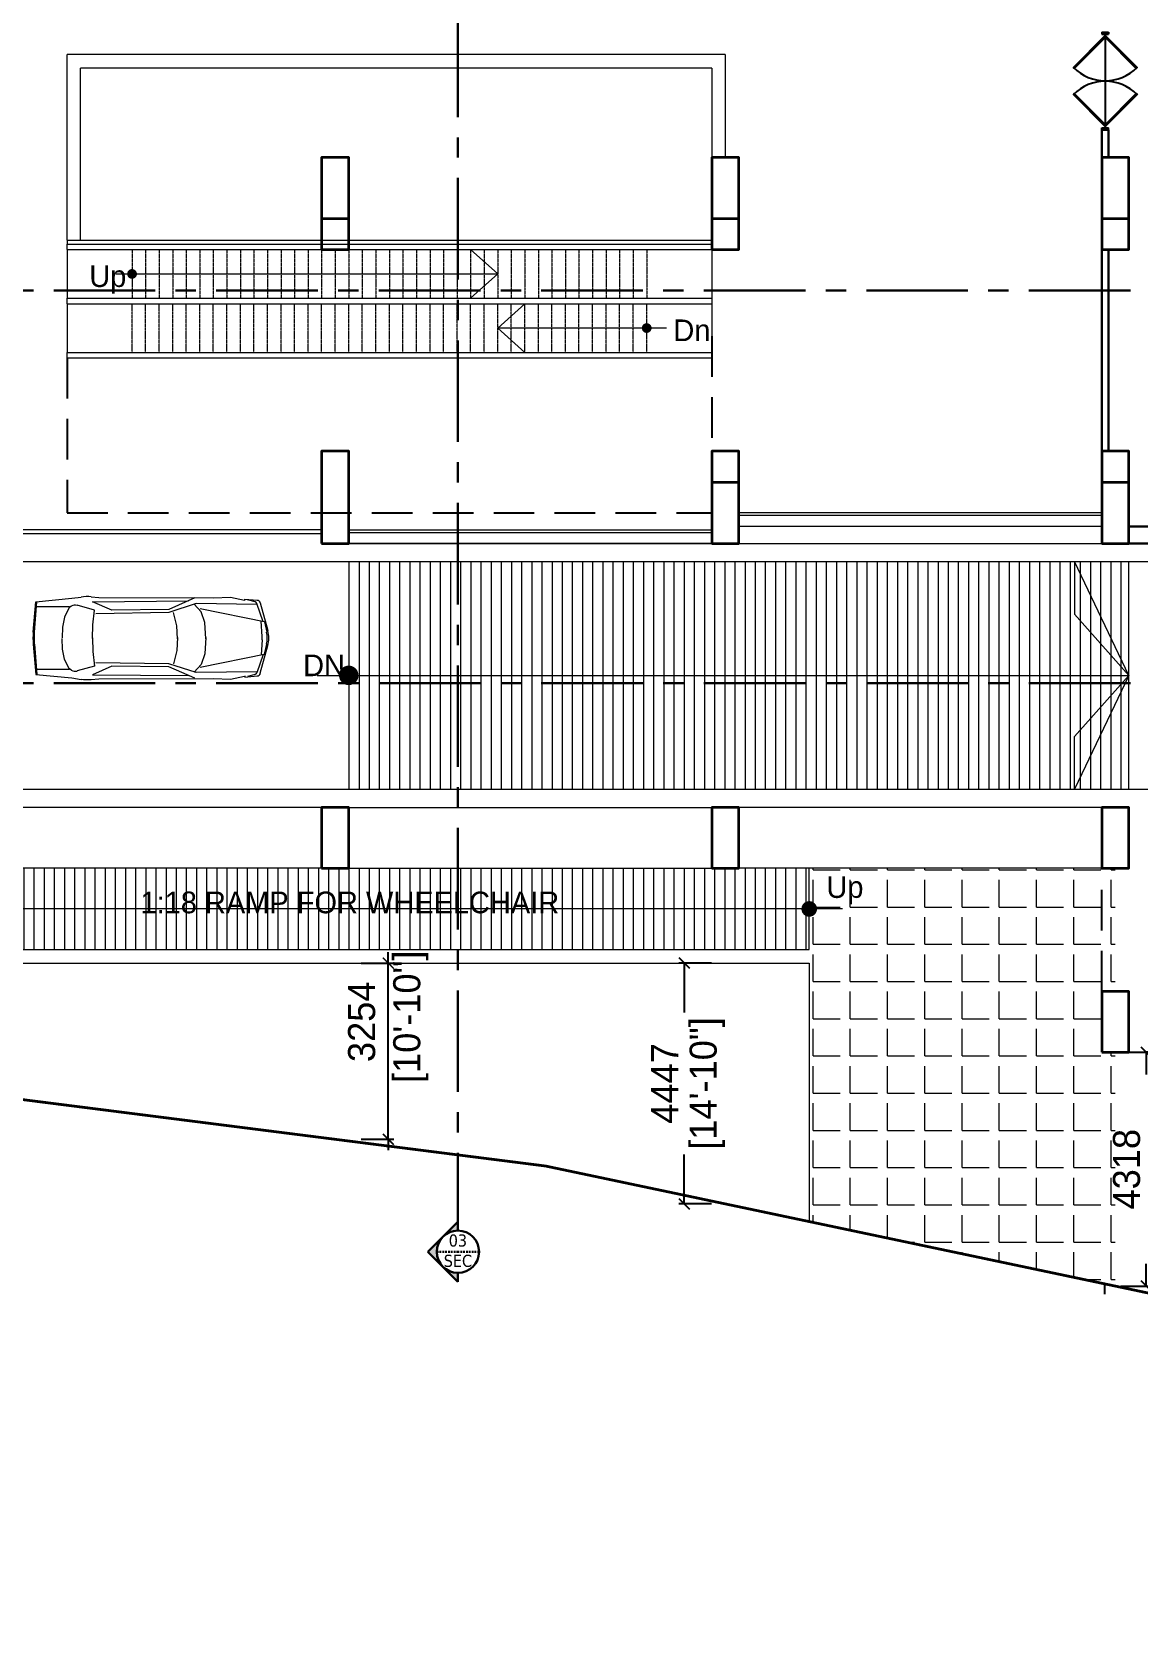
# Model space of a CAD drawing. Header units: millimetres. Extents: x 221017 to 6120115, y -1189702 to 83047459.
# Drawn here: x 3112353 to 3132777, y 34231 to 64006 of the extents above; entities that cross this region are included whole.
import ezdxf

# ---------------------------------------------------------------- set-up
doc = ezdxf.new("R2010")
doc.units = ezdxf.units.MM
doc.header["$LTSCALE"] = 150
doc.header["$MEASUREMENT"] = 0
doc.header["$PDMODE"] = 35
doc.header["$PDSIZE"] = -20
for name, pattern in [('BORDER', [1.75, 0.5, -0.25, 0.5, -0.25, 0, -0.25]), ('CENTERX2', [4, 2.5, -0.5, 0.5, -0.5]), ('DASHED2', [0.375, 0.25, -0.125]), ('HIDDEN', [0.375, 0.25, -0.125]), ('HIDDEN2', [0.1875, 0.125, -0.0625])]:
    doc.linetypes.add(name, pattern=pattern)
doc.layers.get('0').update_dxf_attribs({"linetype": 'CONTINUOUS', "lineweight": 9})
doc.layers.get('DEFPOINTS').update_dxf_attribs({"linetype": 'HIDDEN'})
for name, color, linetype in [('Above', 63, 'DASHED2'), ('door', 131, 'CONTINUOUS'), ('Propoerty Line', 3, 'BORDER'), ('TEXT', 7, 'CONTINUOUS')]:
    doc.layers.add(name, color=color, linetype=linetype)
for name, color, linetype, lineweight in [('CAR', 32, 'CONTINUOUS', 9), ('col new', 1, 'CONTINUOUS', 35), ('DIM', 7, 'CONTINUOUS', 13), ('FUR', 8, 'CONTINUOUS', 5), ('RAMP', 251, 'CONTINUOUS', 5), ('Roof Plan', 31, 'CONTINUOUS', 5), ('section line', 254, 'CONTINUOUS', 30), ('slab', 14, 'CONTINUOUS', 35), ('stair', 212, 'CONTINUOUS', 15), ('WALL', 7, 'CONTINUOUS', 30)]:
    doc.layers.add(name, color=color, linetype=linetype, lineweight=lineweight)
doc.layers.add('ref', color=2, linetype='CONTINUOUS', plot=False)
doc.styles.get("Standard").update_dxf_attribs({"font": 'GOTHIC.TTF', "width": 0.8})
doc.styles.add('Tahoma', font='tahoma.ttf')
doc.styles.add('Text Layout', font='GOTHIC.TTF')
doc.dimstyles.new('scale 50mm NEW', dxfattribs={"dimscale": 0, "dimtxt": 500, "dimasz": 200, "dimexe": 100, "dimexo": 100, "dimgap": 100, "dimtad": 0, "dimdec": 0, "dimzin": 1, "dimdsep": 46, "dimtxsty": 'Text Layout', "dimblk": 'ARCHTICK', "dimcen": 0.09, "dimclrd": 256, "dimclre": 256, "dimadec": 0, "dimazin": 0, "dimtfac": 1, "dimtdec": 0, "dimtmove": 1, "dimatfit": 0, "dimfxl": 0, "dimtolj": 1, "dimtzin": 0, "dimarcsym": 0})
pattern_1 = [(90, (2911577.74, 78103.02), (-187.5, 1e-14), [])]

# ---------------------------------------------------------------- blocks, each defined once
blk = doc.blocks.new('_ARCHTICK')
at = {"color": 0, "linetype": 'ByBlock', "const_width": 0.15}
blk.add_lwpolyline([(-0.5, -0.5), (0.5, 0.5)], dxfattribs=at)
blk = doc.blocks.new('*D205')
at = {"layer": 'DEFPOINTS', "color": 0, "ltscale": 0.5, "transparency": 16777216}
for p in [(3124389, 46818), (3125145, 46818), (3125145, 42372)]:
    blk.add_point(p, dxfattribs=at)
at = {"layer": 'DIM', "lineweight": -2, "ltscale": 0.5, "transparency": 16777216}
for p, q in [((3124889, 46818), (3124289, 46818)), ((3124389, 46818), (3124389, 45904)), ((3124389, 42372), (3124389, 43285)), ((3124889, 42372), (3124289, 42372))]:
    blk.add_line(p, q, dxfattribs=at)
at = {"layer": 'DIM', "lineweight": -2, "ltscale": 0.5, "transparency": 16777216, "xscale": 200, "yscale": 200, "zscale": 200}
for p, rotation in [((3124389, 46818), 90), ((3124389, 42372), 270)]:
    blk.add_blockref('_ARCHTICK', p, dxfattribs=dict(at, rotation=rotation))
at = {"layer": 'DIM', "color": 0, "ltscale": 0.5, "transparency": 16777216, "char_height": 500, "attachment_point": 5, "rotation": 90, "style": 'Text Layout'}
for s, insert in [('\\A1;[14\'-10"]', (3124812, 44595)), ('\\A1;4447', (3124026, 44595))]:
    blk.add_mtext(s, dxfattribs=dict(at, insert=insert))
blk = doc.blocks.new('*D206')
at = {"layer": 'DEFPOINTS', "color": 0, "ltscale": 0.5, "transparency": 16777216}
for p in [(3132345, 45171), (3132917, 45171), (3132345, 40854)]:
    blk.add_point(p, dxfattribs=at)
at = {"layer": 'DIM', "lineweight": -2, "ltscale": 0.5, "transparency": 16777216}
for p, q in [((3132445, 45171), (3133017, 45171)), ((3132917, 45171), (3132917, 44763)), ((3132917, 40854), (3132917, 41262)), ((3132445, 40854), (3133017, 40854))]:
    blk.add_line(p, q, dxfattribs=at)
at = {"layer": 'DIM', "lineweight": -2, "ltscale": 0.5, "transparency": 16777216, "xscale": 200, "yscale": 200, "zscale": 200}
for p, rotation in [((3132917, 45171), 90), ((3132917, 40854), 270)]:
    blk.add_blockref('_ARCHTICK', p, dxfattribs=dict(at, rotation=rotation))
at = {"layer": 'DIM', "color": 0, "ltscale": 0.5, "transparency": 16777216, "char_height": 500, "attachment_point": 5, "rotation": 90, "style": 'Text Layout'}
for s, insert in [('\\A1;[14\'-4 1/2"]', (3133341, 43012)), ('\\A1;4318', (3132554, 43012))]:
    blk.add_mtext(s, dxfattribs=dict(at, insert=insert))
blk = doc.blocks.new('CAR2')
for p, q in [((-76.3, 25.9), (-85.2, 25)), ((-83.7, 23.9), (-78.1, 25.4)), ((-76.1, 25), (-76.3, 25.9)), ((-65.7, 27.4), (-76, 25.2)), ((-53.4, 26.8), (-65.7, 27.4)), ((29.8, 27.1), (-53.4, 26.8)), ((-40, 26.7), (-21, 18.4)), ((34.4, 24.1), (-35.4, 24.7)), ((20.4, 18), (34.4, 24.1)), ((35.3, 27.6), (29.8, 27.1)), ((49.3, 26.5), (42.7, 27.5)), ((75.5, 23.9), (49.3, 26.5)), ((76.6, 2), (74.7, 23.9)), ((77.4, 2), (75.5, 23.9)), ((-87.4, 23.1), (-92.9, 3)), ((-91.4, 9.2), (-43.8, 18.8)), ((-89.6, 9.5), (-84.9, 22.8)), ((-85, 22), (-40.8, 22.6)), ((-47.1, 8.9), (-44.6, 16.8)), ((-44.6, 16.8), (-39.5, 22.2)), ((-40.8, 22.6), (-21.1, 16.2)), ((-26.9, 6.5), (-24.4, 16.2)), ((-21.1, 16.2), (32, 15.4)), ((-21, 18.4), (20.4, 18)), ((33, 18), (45.5, 21.4)), ((34.1, 7.3), (33, 18)), ((49.7, 20.8), (51.5, 19.6)), ((51.1, 20.3), (74.8, 20.4)), ((51.1, 20.3), (54.8, 12.9)), ((54.8, 12.9), (56.1, 5.6)), ((-90.5, 9.3), (-92.1, 1.9)), ((-88.8, -1.2), (-88.1, 9.8)), ((-47.8, -3), (-47.1, 8.9)), ((-27.3, -2.9), (-26.9, 6.5)), ((34.3, -2.7), (34.1, 7.3)), ((56.1, 5.6), (56.4, -2.2)), ((-87.4, -28), (-92.9, -7.9)), ((-90.5, -14.2), (-92.1, -6.7)), ((-88.8, -3.7), (-88.1, -14.7)), ((-47.8, -1.9), (-47.1, -13.8)), ((-27.3, -2), (-26.9, -11.4)), ((-26.9, -11.4), (-24.4, -21)), ((34.3, -2.1), (34.1, -12.2)), ((54.8, -17.7), (56.1, -10.5)), ((56.1, -10.5), (56.4, -2.7)), ((76.6, -6.8), (74.7, -28.7)), ((77.4, -6.8), (75.5, -28.8)), ((-91.4, -14), (-43.8, -23.6)), ((-89.6, -14.3), (-84.9, -27.6)), ((-47.1, -13.8), (-44.6, -21.6)), ((-44.6, -21.6), (-39.5, -27)), ((-40.8, -27.5), (-21.1, -21)), ((-40, -31.6), (-21, -23.2)), ((-21.1, -21), (32, -20.2)), ((-21, -23.2), (20.4, -22.8)), ((20.4, -22.8), (34.4, -28.9)), ((34.1, -12.2), (33, -22.8)), ((33, -22.8), (45.5, -26.3)), ((51.1, -25.1), (54.8, -17.7)), ((-76.3, -30.8), (-85.2, -29.9)), ((-85, -26.8), (-40.8, -27.5)), ((-83.7, -28.7), (-78.1, -30.3)), ((-76.1, -29.8), (-76.3, -30.8)), ((-65.7, -32.2), (-76, -30)), ((-53.4, -31.7), (-65.7, -32.2)), ((29.8, -31.9), (-53.4, -31.7)), ((34.4, -28.9), (-35.4, -29.5)), ((35.3, -32.5), (29.8, -31.9)), ((49.3, -31.4), (42.7, -32.3)), ((75.5, -28.8), (49.3, -31.4)), ((49.7, -25.6), (51.5, -24.5)), ((51.1, -25.1), (74.8, -25.2))]:
    blk.add_line(p, q)
for centre, radius, start, end in [((-85, 22.5), 2.57, 95.8102, 164.6615), ((-83.3, 22.2), 1.71, 105.4862, 160.7894), ((38.3, -3.1), 30.8, 81.9284, 95.6257), ((46.9, 16.5), 5.14, 56.2641, 105.5306), ((-73.1, -2.4), 20.5, 164.6615, 195.3385), ((-72, -2.4), 20.5, 167.9052, 192.0948), ((25.4, -2.4), 51.4, 355.0592, 4.9408), ((26.2, -2.4), 51.4, 355.0592, 4.9408), ((-68.3, -2.4), 20.5, 176.4735, 183.5265), ((-85, -27.3), 2.57, 195.3385, 264.1898), ((-83.3, -27.1), 1.71, 199.2106, 254.5138), ((38.3, -1.8), 30.8, 264.3743, 278.0716), ((46.9, -21.3), 5.14, 254.4694, 303.7359)]:
    blk.add_arc(centre, radius, start, end)
blk = doc.blocks.new('*D261')
at = {"layer": 'DEFPOINTS', "color": 0, "ltscale": 0.5, "transparency": 16777216}
for p in [(3117945, 46818), (3118924, 46818), (3117945, 43564)]:
    blk.add_point(p, dxfattribs=at)
at = {"layer": 'DIM', "lineweight": -2, "ltscale": 0.5, "transparency": 16777216}
for p, q in [((3118424, 46818), (3119024, 46818)), ((3118924, 46818), (3118924, 47018)), ((3118924, 43564), (3118924, 46818)), ((3118424, 43564), (3119024, 43564)), ((3118924, 43564), (3118924, 43364))]:
    blk.add_line(p, q, dxfattribs=at)
at = {"layer": 'DIM', "lineweight": -2, "ltscale": 0.5, "transparency": 16777216, "xscale": 200, "yscale": 200, "zscale": 200}
for p, rotation in [((3118924, 46818), 270), ((3118924, 43564), 90)]:
    blk.add_blockref('_ARCHTICK', p, dxfattribs=dict(at, rotation=rotation))
at = {"layer": 'DIM', "color": 0, "ltscale": 0.5, "transparency": 16777216, "insert": (3118924, 45734), "char_height": 500, "attachment_point": 5, "rotation": 90, "style": 'Text Layout'}
blk.add_mtext('\\A1;3254\\P [10\'-10"]', dxfattribs=at)
blk = doc.blocks.new('D72')
at = {"layer": 'door'}
for p, q in [((0, 4.9), (1.5, 4.9)), ((0, -0.1), (0, 4.9)), ((0, 0.4), (0, 4.5)), ((1.5, -0.1), (1.5, 4.9)), ((1.5, 0.9), (1.5, 0.9)), ((2.5, 2.4), (3.4, 2.4)), ((69.5, 2.4), (68.6, 2.4)), ((70.5, 0.9), (70.5, 4.9)), ((72, 4.9), (70.5, 4.9)), ((70.5, -0.1), (70.5, 0.9)), ((70.5, 0.9), (70.5, 0.9)), ((72, -0.1), (72, 4.9)), ((72, 0.4), (72, 4.5)), ((0, -0.1), (1.5, -0.1)), ((72, -0.1), (70.5, -0.1))]:
    blk.add_line(p, q, dxfattribs=at)
at = {"layer": 'door', "linetype": 'HIDDEN2', "ltscale": 10}
blk.add_line((1.5, 2.4), (70.5, 2.4), dxfattribs=at)
at = {"layer": 'door', "ltscale": 10}
for points in [[(26.7, 25.3, 0.007036), (26.1, 26), (2.5, 2.4), (3.2, 1.8)], [(45.3, 25.3, -0.007036), (45.9, 26), (69.5, 2.4), (68.8, 1.8)], [(26.7, -20.5, -0.007036), (26.1, -21.1), (2.5, 2.4), (3.2, 3.1)], [(45.3, -20.5, 0.007036), (45.9, -21.1), (69.5, 2.4), (68.8, 3.1)]]:
    blk.add_lwpolyline(points, format="xyb", close=True, dxfattribs=at)
for centre, start, end in [((2.5, 2.4), 315, 45), ((69.5, 2.4), 135, 225)]:
    blk.add_arc(centre, 33.3, start, end, dxfattribs=at)

msp = doc.modelspace()

# ---------------------------------------------------------------- hatches: boundary and pattern name
at = {"layer": 'FUR', "ltscale": 0.5}
h = msp.add_hatch(dxfattribs=at)
h.set_pattern_fill('ANGLE', color=256, scale=2500, style=0)
h.set_pattern_definition([(0, (2911577.74, 78103), (0, 687.5), [500, -187.5]), (90, (2911577.74, 78103), (-687.5, 4e-14), [500, -187.5])])
h.paths.add_polyline_path([(3126694.8, 42044.8), (3132344.8, 40853.6), (3132344.8, 45171.1), (3132094.8, 45171.1), (3132094.8, 46296.1), (3132344.8, 46296.1), (3132344.8, 48568.2), (3132094.8, 48568.2), (3126694.8, 48568.2)])
at = {"layer": 'RAMP', "ltscale": 0.5}
h = msp.add_hatch(dxfattribs=at)
h.set_pattern_fill('LINE', color=256, scale=1500, angle=90, style=0)
h.set_pattern_definition(pattern_1)
h.paths.add_polyline_path([(3124957.3, 54230.7), (3118194.8, 54230.7), (3118194.8, 52130.7), (3124957.3, 52130.7)])
h.paths.add_polyline_path([(3118194.8, 54230.7), (3118107.3, 54230.7), (3118107.3, 52130.7), (3118194.8, 52130.7)])
h.paths.add_polyline_path([(3118194.8, 52130.7), (3118107.3, 52130.7), (3118107.3, 50030.7), (3118194.8, 50030.7)])
h.paths.add_polyline_path([(3124957.3, 52130.7), (3118194.8, 52130.7), (3118194.8, 50030.7), (3124957.3, 50030.7)])
h.paths.add_polyline_path([(3125332.3, 52130.7), (3124957.3, 52130.7), (3124957.3, 50030.7), (3125332.3, 50030.7)])
h.paths.add_polyline_path([(3125332.3, 54230.7), (3124957.3, 54230.7), (3124957.3, 52130.7), (3125332.3, 52130.7)])
h.paths.add_polyline_path([(3132157.3, 54230.7), (3125332.3, 54230.7), (3125332.3, 52130.7), (3132157.3, 52130.7)])
h.paths.add_polyline_path([(3132157.3, 52130.7), (3125332.3, 52130.7), (3125332.3, 50030.7), (3132157.3, 50030.7)])
h.paths.add_polyline_path([(3132532.3, 54230.7), (3132157.3, 54230.7), (3132157.3, 52130.7), (3132532.3, 52130.7)])
h.paths.add_polyline_path([(3132532.3, 52130.7), (3132157.3, 52130.7), (3132157.3, 50030.7), (3132532.3, 50030.7)])
h.paths.add_polyline_path([(3132594.8, 52130.7), (3132532.3, 52130.7), (3132532.3, 50030.7), (3132594.8, 50030.7)])
h.paths.add_polyline_path([(3132594.8, 54230.7), (3132532.3, 54230.7), (3132532.3, 52130.7), (3132594.8, 52130.7)])
h = msp.add_hatch(dxfattribs=at)
h.set_pattern_fill('LINE', color=256, scale=1500, angle=90, style=0)
h.set_pattern_definition(pattern_1)
h.paths.add_polyline_path([(3126694.8, 48568.2), (3125394.8, 48568.2), (3124894.8, 48568.2), (3118194.8, 48568.2), (3117694.8, 48568.2), (3110994.8, 48568.2), (3110494.8, 48568.2), (3110494.8, 47068.2), (3126694.8, 47068.2)])
h.paths.add_polyline_path([(3113669.2, 47498.8), (3121079.6, 47498.8), (3121079.6, 48308.3), (3113669.2, 48308.3)], flags=24)
at = {"layer": 'section line'}
h = msp.add_hatch(color=256, dxfattribs=at)
edge = h.paths.add_edge_path()
edge.add_line((3120209.4, 41096.8), (3120209.4, 40935))
edge.add_line((3120209.4, 40935), (3119656.9, 41487.4))
edge.add_line((3119656.9, 41487.4), (3120209.4, 42039.9))
edge.add_line((3120209.4, 42039.9), (3120209.4, 41878.1))
edge.add_arc((3120209.4, 41487.4), 390.6, 90, 270)

# ---------------------------------------------------------------- linework, layer by layer
at = {"ltscale": 0.5}
for p, q in [((3112994.8, 60168.2), (3124894.8, 60168.2)), ((3112994.8, 60168.2), (3112994.8, 60093.2)), ((3124894.8, 59993.2), (3124894.8, 60168.2)), ((3112994.8, 60093.2), (3124894.8, 60093.2)), ((3112994.8, 59993.2), (3112994.8, 60093.2)), ((3112994.8, 59993.2), (3124894.8, 59993.2)), ((3112994.8, 59993.2), (3112994.8, 59093.2)), ((3120944.8, 59543.2), (3120444.8, 59993.2)), ((3124894.8, 59993.2), (3124894.8, 59093.2)), ((3113901.9, 59543.2), (3120944.8, 59543.2)), ((3120944.8, 59543.2), (3120444.8, 59093.2)), ((3112994.8, 59093.2), (3124894.8, 59093.2)), ((3112994.8, 58993.2), (3112994.8, 59093.2)), ((3112994.8, 58993.2), (3124894.8, 58993.2)), ((3112994.8, 58993.2), (3112994.8, 58093.2)), ((3120944.8, 58543.2), (3121444.8, 58993.2)), ((3124894.8, 59093.2), (3124894.8, 58993.2)), ((3124894.8, 58993.2), (3124894.8, 58093.2)), ((3124059.1, 58543.2), (3120944.8, 58543.2)), ((3120944.8, 58543.2), (3121444.8, 58093.2)), ((3112994.8, 58093.2), (3124894.8, 58093.2)), ((3112994.8, 57993.2), (3112994.8, 58093.2)), ((3124894.8, 58093.2), (3124894.8, 57993.2)), ((3112994.8, 57993.2), (3124894.8, 57993.2)), ((3132094.8, 55130.7), (3125394.8, 55130.7)), ((3117694.8, 54818.2), (3111094.8, 54818.2)), ((3118194.8, 54818.2), (3124894.8, 54818.2)), ((3132094.8, 55080.7), (3125394.8, 55080.7)), ((3132094.8, 54880.7), (3125394.8, 54880.7)), ((3117694.8, 54743.2), (3111094.8, 54743.2)), ((3118194.8, 54768.2), (3124894.8, 54768.2)), ((3124894.8, 54568.2), (3118194.8, 54568.2)), ((3118194.8, 54568.2), (3124894.8, 54568.2)), ((3125394.8, 54568.2), (3132094.8, 54568.2)), ((3081435.3, 54230.7), (3139294.8, 54230.7)), ((3118194.8, 54230.7), (3118194.8, 50030.7)), ((3132594.8, 50030.7), (3132594.8, 54230.7)), ((3117610.6, 52130.7), (3132594.8, 52130.7)), ((3089307.3, 50030.7), (3132944.8, 50030.7)), ((3117694.8, 49693.2), (3110994.8, 49693.2)), ((3118194.8, 49693.2), (3124894.8, 49693.2)), ((3132094.8, 49693.2), (3125394.8, 49693.2)), ((3117694.8, 48568.2), (3110994.8, 48568.2)), ((3118194.8, 48568.2), (3124894.8, 48568.2)), ((3132094.8, 48568.2), (3125394.8, 48568.2))]:
    msp.add_line(p, q, dxfattribs=at)
for points, const_width in [([(3114149.8, 59543.2, 1), (3114239.8, 59543.2, 1)], 90), ([(3123649.8, 58543.2, 1), (3123739.8, 58543.2, 1)], 90), ([(3118284.8, 52130.7, -1), (3118104.8, 52130.7, -1)], 180), ([(3126766.8, 47818.2, -1), (3126622.8, 47818.2, -1)], 144)]:
    msp.add_lwpolyline(points, format="xyb", close=True, dxfattribs=dict(at, const_width=const_width))
for points in [[(3132594.8, 52130.7), (3131593.8, 54230.7), (3131593.8, 53261), (3132594.8, 52130.7)], [(3132594.8, 52130.7), (3131593.8, 50030.7), (3131593.8, 51000.4), (3132594.8, 52130.7)]]:
    msp.add_lwpolyline(points, dxfattribs=at)
at = {"layer": 'Above', "ltscale": 20}
for p, q in [((3124894.8, 58393.2), (3124894.8, 55130.7)), ((3112994.8, 57993.2), (3112994.8, 55130.7)), ((3112994.8, 55130.7), (3124894.8, 55130.7)), ((3132094.8, 46296.1), (3132094.8, 48568.2)), ((3139294.8, 45171.1), (3132594.8, 45171.1))]:
    msp.add_line(p, q, dxfattribs=at)
at = {"layer": 'col new', "linetype": 'Continuous', "ltscale": 0.5}
for points in [[(3117694.8, 59993.2), (3118194.8, 59993.2), (3118194.8, 61693.2), (3117694.8, 61693.2)], [(3117694.8, 60568.2), (3118194.8, 60568.2), (3118194.8, 61693.2), (3117694.8, 61693.2)], [(3124894.8, 59993.2), (3125394.8, 59993.2), (3125394.8, 61693.2), (3124894.8, 61693.2)], [(3124894.8, 60568.2), (3125394.8, 60568.2), (3125394.8, 61693.2), (3124894.8, 61693.2)], [(3132094.8, 59993.2), (3132594.8, 59993.2), (3132594.8, 61693.2), (3132094.8, 61693.2)], [(3132094.8, 60568.2), (3132594.8, 60568.2), (3132594.8, 61693.2), (3132094.8, 61693.2)], [(3117694.8, 54568.2), (3118194.8, 54568.2), (3118194.8, 56268.2), (3117694.8, 56268.2)], [(3124894.8, 54568.2), (3125394.8, 54568.2), (3125394.8, 56268.2), (3124894.8, 56268.2)], [(3132094.8, 54568.2), (3132594.8, 54568.2), (3132594.8, 56268.2), (3132094.8, 56268.2)], [(3124894.8, 54568.2), (3125394.8, 54568.2), (3125394.8, 55693.2), (3124894.8, 55693.2)], [(3132094.8, 54568.2), (3132594.8, 54568.2), (3132594.8, 55693.2), (3132094.8, 55693.2)], [(3117694.8, 48568.2), (3118194.8, 48568.2), (3118194.8, 49693.2), (3117694.8, 49693.2)], [(3124894.8, 48568.2), (3125394.8, 48568.2), (3125394.8, 49693.2), (3124894.8, 49693.2)], [(3132094.8, 48568.2), (3132594.8, 48568.2), (3132594.8, 49693.2), (3132094.8, 49693.2)], [(3132094.8, 45171.1), (3132594.8, 45171.1), (3132594.8, 46296.1), (3132094.8, 46296.1)]]:
    msp.add_lwpolyline(points, close=True, dxfattribs=at)
at = {"layer": 'DIM', "ltscale": 0.5}
msp.add_lwpolyline([(3127307.7, 47818.2), (3110494.8, 47818.2)], dxfattribs=at)
at = {"layer": 'Propoerty Line', "lineweight": 15, "const_width": 50.8}
msp.add_lwpolyline([(3032022.8, 51832.8), (3040837.9, 51305.9), (3042621.8, 51027.8), (3044209.1, 51111.6), (3046821.7, 51132.1), (3051246.1, 50909.2), (3060128.7, 50538.7), (3069086.5, 49677.9), (3078837.7, 48342.7), (3080006.5, 47895), (3081092.4, 47858.4), (3082181.6, 47993.4), (3087171.2, 47344.2), (3091956.3, 46618.3), (3093918.4, 46159.8), (3099321.4, 45739.7), (3102399.3, 45421.4), (3112106.8, 44306), (3121829.1, 43070.6), (3132958.2, 40724.3), (3142784.6, 38640.7), (3145693.9, 38036.6), (3163549.7, 34256.8)], dxfattribs=at)
msp.add_lwpolyline([(3032022.8, 51832.8), (3040837.9, 51305.9), (3042621.8, 51027.8), (3044209.1, 51111.6), (3046821.7, 51132.1), (3051246.1, 50909.2), (3060128.7, 50538.7), (3069086.5, 49677.9), (3078837.7, 48342.7), (3080006.5, 47895), (3081092.4, 47858.4), (3082181.6, 47993.4), (3087171.2, 47344.2), (3091956.3, 46618.3), (3093918.4, 46159.8), (3099321.4, 45739.7), (3102399.3, 45421.4), (3112106.8, 44306), (3121829.1, 43070.6), (3132958.2, 40724.3), (3142784.6, 38640.7), (3145693.9, 38036.6), (3163549.7, 34256.8)], dxfattribs=at)
at = {"layer": 'RAMP', "ltscale": 0.5}
msp.add_line((3126694.8, 47068.2), (3126694.8, 48568.2), dxfattribs=at)
at = {"layer": 'ref', "ltscale": 0.5}
msp.add_line((3132142.2, 40896.3), (3132142.2, 40706.7), dxfattribs=at)
at = {"layer": 'Roof Plan', "ltscale": 0.5}
for p, q in [((3110494.8, 47068.2), (3126694.8, 47068.2)), ((3110494.8, 46818.2), (3126694.8, 46818.2)), ((3126694.8, 46818.2), (3126694.8, 42044.8))]:
    msp.add_line(p, q, dxfattribs=at)
at = {"layer": 'section line', "linetype": 'CENTERX2', "ltscale": 5}
for p, q in [((3120209.4, 79314.9), (3120209.4, 41878.1)), ((3174624.4, 59240.1), (3105976.6, 59240.1)), ((3174624.4, 51985.1), (3062844.7, 51985.1))]:
    msp.add_line(p, q, dxfattribs=at)
at = {"layer": 'section line'}
for p, q in [((3119656.9, 41487.4), (3120209.4, 42039.9)), ((3120209.4, 42039.9), (3120209.4, 41878.1)), ((3119656.9, 41487.4), (3119933.2, 41763.6)), ((3120209.4, 40935), (3119656.9, 41487.4)), ((3119933.2, 41211.2), (3119656.9, 41487.4)), ((3119818.7, 41487.4), (3119849.8, 41487.4)), ((3119871.6, 41487.4), (3119902.7, 41487.4)), ((3119923.1, 41487.4), (3119954.2, 41487.4)), ((3119975.9, 41487.4), (3120007, 41487.4)), ((3120027.4, 41487.4), (3120058.5, 41487.4)), ((3120080.2, 41487.4), (3120111.3, 41487.4)), ((3120131.8, 41487.4), (3120162.9, 41487.4)), ((3120183.3, 41487.4), (3120214.4, 41487.4)), ((3120235.4, 41487.4), (3120204.3, 41487.4)), ((3120287, 41487.4), (3120255.9, 41487.4)), ((3120338.5, 41487.4), (3120307.4, 41487.4)), ((3120391.3, 41487.4), (3120360.2, 41487.4)), ((3120442.8, 41487.4), (3120411.7, 41487.4)), ((3120495.7, 41487.4), (3120464.6, 41487.4)), ((3120547.2, 41487.4), (3120516.1, 41487.4)), ((3120600, 41487.4), (3120568.9, 41487.4)), ((3120209.4, 41096.8), (3120209.4, 40935))]:
    msp.add_line(p, q, dxfattribs=at)
msp.add_circle((3120209.4, 41487.4), 390.6, dxfattribs=at)
for start, end in [(90, 270), (135, 225)]:
    msp.add_arc((3120209.4, 41487.4), 390.6, start, end, dxfattribs=at)
at = {"layer": 'slab', "lineweight": 15, "ltscale": 0.5}
for p, q in [((3125144.8, 63593.2), (3112994.8, 63593.2)), ((3112994.8, 60168.2), (3112994.8, 63593.2)), ((3125144.8, 63593.2), (3125144.8, 61693.2)), ((3124894.8, 63343.2), (3113244.8, 63343.2)), ((3113244.8, 60168.2), (3113244.8, 63343.2)), ((3124894.8, 63343.2), (3124894.8, 61693.2))]:
    msp.add_line(p, q, dxfattribs=at)
at = {"layer": 'stair', "linetype": 'HIDDEN', "ltscale": 0.15}
for p, q in [((3114194.8, 59993.2), (3114194.8, 59093.2)), ((3114444.8, 59993.2), (3114444.8, 59093.2)), ((3114694.8, 59993.2), (3114694.8, 59093.2)), ((3114944.8, 59993.2), (3114944.8, 59093.2)), ((3115194.8, 59993.2), (3115194.8, 59093.2)), ((3115444.8, 59993.2), (3115444.8, 59093.2)), ((3115694.8, 59993.2), (3115694.8, 59093.2)), ((3115944.8, 59993.2), (3115944.8, 59093.2)), ((3116194.8, 59993.2), (3116194.8, 59093.2)), ((3116444.8, 59993.2), (3116444.8, 59093.2)), ((3116694.8, 59993.2), (3116694.8, 59093.2)), ((3116944.8, 59993.2), (3116944.8, 59093.2)), ((3117194.8, 59993.2), (3117194.8, 59093.2)), ((3117444.8, 59993.2), (3117444.8, 59093.2)), ((3117694.8, 59993.2), (3117694.8, 59093.2)), ((3117944.8, 59993.2), (3117944.8, 59093.2)), ((3118194.8, 59993.2), (3118194.8, 59093.2)), ((3118444.8, 59993.2), (3118444.8, 59093.2)), ((3118694.8, 59993.2), (3118694.8, 59093.2)), ((3118944.8, 59993.2), (3118944.8, 59093.2)), ((3119194.8, 59993.2), (3119194.8, 59093.2)), ((3119444.8, 59993.2), (3119444.8, 59093.2)), ((3119694.8, 59993.2), (3119694.8, 59093.2)), ((3119944.8, 59993.2), (3119944.8, 59093.2)), ((3120194.8, 59993.2), (3120194.8, 59093.2)), ((3120444.8, 59993.2), (3120444.8, 59093.2)), ((3120694.8, 59993.2), (3120694.8, 59093.2)), ((3120944.8, 59993.2), (3120944.8, 59093.2)), ((3121194.8, 59993.2), (3121194.8, 59093.2)), ((3121444.8, 59993.2), (3121444.8, 59093.2)), ((3121694.8, 59993.2), (3121694.8, 59093.2)), ((3121944.8, 59993.2), (3121944.8, 59093.2)), ((3122194.8, 59993.2), (3122194.8, 59093.2)), ((3122444.8, 59993.2), (3122444.8, 59093.2)), ((3122694.8, 59993.2), (3122694.8, 59093.2)), ((3122944.8, 59993.2), (3122944.8, 59093.2)), ((3123194.8, 59993.2), (3123194.8, 59093.2)), ((3123444.8, 59993.2), (3123444.8, 59093.2)), ((3123694.8, 59993.2), (3123694.8, 59093.2)), ((3114194.8, 58093.2), (3114194.8, 58993.2)), ((3114444.8, 58093.2), (3114444.8, 58993.2)), ((3114694.8, 58093.2), (3114694.8, 58993.2)), ((3114944.8, 58093.2), (3114944.8, 58993.2)), ((3115194.8, 58093.2), (3115194.8, 58993.2)), ((3115444.8, 58093.2), (3115444.8, 58993.2)), ((3115694.8, 58093.2), (3115694.8, 58993.2)), ((3115944.8, 58093.2), (3115944.8, 58993.2)), ((3116194.8, 58093.2), (3116194.8, 58993.2)), ((3116444.8, 58093.2), (3116444.8, 58993.2)), ((3116694.8, 58093.2), (3116694.8, 58993.2)), ((3116944.8, 58093.2), (3116944.8, 58993.2)), ((3117194.8, 58093.2), (3117194.8, 58993.2)), ((3117444.8, 58093.2), (3117444.8, 58993.2)), ((3117694.8, 58093.2), (3117694.8, 58993.2)), ((3117944.8, 58093.2), (3117944.8, 58993.2)), ((3118194.8, 58093.2), (3118194.8, 58993.2)), ((3118444.8, 58093.2), (3118444.8, 58993.2)), ((3118694.8, 58093.2), (3118694.8, 58993.2)), ((3118944.8, 58093.2), (3118944.8, 58993.2)), ((3119194.8, 58093.2), (3119194.8, 58993.2)), ((3119444.8, 58093.2), (3119444.8, 58993.2)), ((3119694.8, 58093.2), (3119694.8, 58993.2)), ((3119944.8, 58093.2), (3119944.8, 58993.2)), ((3120194.8, 58093.2), (3120194.8, 58993.2)), ((3120444.8, 58093.2), (3120444.8, 58993.2)), ((3120694.8, 58093.2), (3120694.8, 58993.2)), ((3120944.8, 58093.2), (3120944.8, 58993.2)), ((3121194.8, 58093.2), (3121194.8, 58993.2)), ((3121444.8, 58093.2), (3121444.8, 58993.2)), ((3121694.8, 58093.2), (3121694.8, 58993.2)), ((3121944.8, 58093.2), (3121944.8, 58993.2)), ((3122194.8, 58093.2), (3122194.8, 58993.2)), ((3122444.8, 58093.2), (3122444.8, 58993.2)), ((3122694.8, 58093.2), (3122694.8, 58993.2)), ((3122944.8, 58093.2), (3122944.8, 58993.2)), ((3123194.8, 58093.2), (3123194.8, 58993.2)), ((3123444.8, 58093.2), (3123444.8, 58993.2)), ((3123694.8, 58093.2), (3123694.8, 58993.2))]:
    msp.add_line(p, q, dxfattribs=at)
at = {"layer": 'WALL', "ltscale": 0.5}
for p, q in [((3132094.8, 62205.7), (3132219.8, 62205.7)), ((3132094.8, 61693.2), (3132094.8, 62205.7)), ((3132219.8, 61693.2), (3132219.8, 62205.7)), ((3132094.8, 59993.2), (3132094.8, 56268.2)), ((3132219.8, 59993.2), (3132219.8, 56268.2)), ((3139294.8, 54880.7), (3132594.8, 54880.7)), ((3132594.8, 54568.2), (3139294.8, 54568.2))]:
    msp.add_line(p, q, dxfattribs=at)

# ---------------------------------------------------------------- block references
at = {"layer": 'CAR', "xscale": 25.42568710353225, "yscale": 25.42568710353225, "zscale": 25.42568710353225, "rotation": 180}
msp.add_blockref('CAR2', (3114338.8, 52756.2), dxfattribs=at)
at = {"layer": 'door', "xscale": 25, "yscale": 25, "zscale": 25, "rotation": 270}
msp.add_blockref('D72', (3132098.5, 64005.7), dxfattribs=at)

# ---------------------------------------------------------------- texts
at = {"layer": 'section line', "ltscale": 0.5, "insert": (3120209.4, 41203.7), "char_height": 225, "width": 346.289, "attachment_point": 8, "style": 'Tahoma'}
msp.add_mtext('03 SEC', dxfattribs=at)
at = {"layer": 'TEXT', "ltscale": 0.5, "char_height": 400}
for s, insert, width, attachment_point in [('{\\W1;Up}', (3113404.8, 59701.9), 3301.442, 1), ('{\\W1;Dn}', (3124187.7, 58701.9), 3301.442, 1), ('{\\W1;DN}', (3117352.3, 52515.7), 3301.442, 1), ('{\\W1;Up}', (3127012.1, 47901), 3808.155, 7), ('{\\W1;1:18 RAMP FOR WHEELCHAIR }', (3114351.4, 48137.8), 7395.442, 1)]:
    msp.add_mtext(s, dxfattribs=dict(at, insert=insert, width=width, attachment_point=attachment_point))

# ---------------------------------------------------------------- dimensions: what is measured, and where the dimension line sits
at = {"layer": 'DIM', "ltscale": 0.5}
dim = msp.add_linear_dim(base=(3118924.3, 46818.2), p1=(3117944.8, 43564.2), p2=(3117944.8, 46818.2), angle=90, dimstyle='scale 50mm NEW', override={"dimscale": 1, "dimpost": '\\X'}, dxfattribs=at)
dim.commit()
dim.dimension.update_dxf_attribs({"geometry": '*D261', "text_midpoint": (3118924.3, 45733.6), "dimtype": 160})
for base, p1, p2, picture, middle in [((3124388.6, 46818.2), (3125144.8, 42371.5), (3125144.8, 46818.2), '*D205', (3124388.6, 44594.9)), ((3132916.8846, 45171.1402), (3132344.7744, 40853.6044), (3132344.7744, 45171.1402), '*D206', (3132916.8846, 43012.3723))]:
    dim = msp.add_linear_dim(base=base, p1=p1, p2=p2, angle=90, dimstyle='scale 50mm NEW', override={"dimscale": 1, "dimpost": '\\X'}, dxfattribs=at)
    dim.commit()
    dim.dimension.update_dxf_attribs({"geometry": picture, "text_midpoint": middle})

doc.saveas('drawing.dxf')
